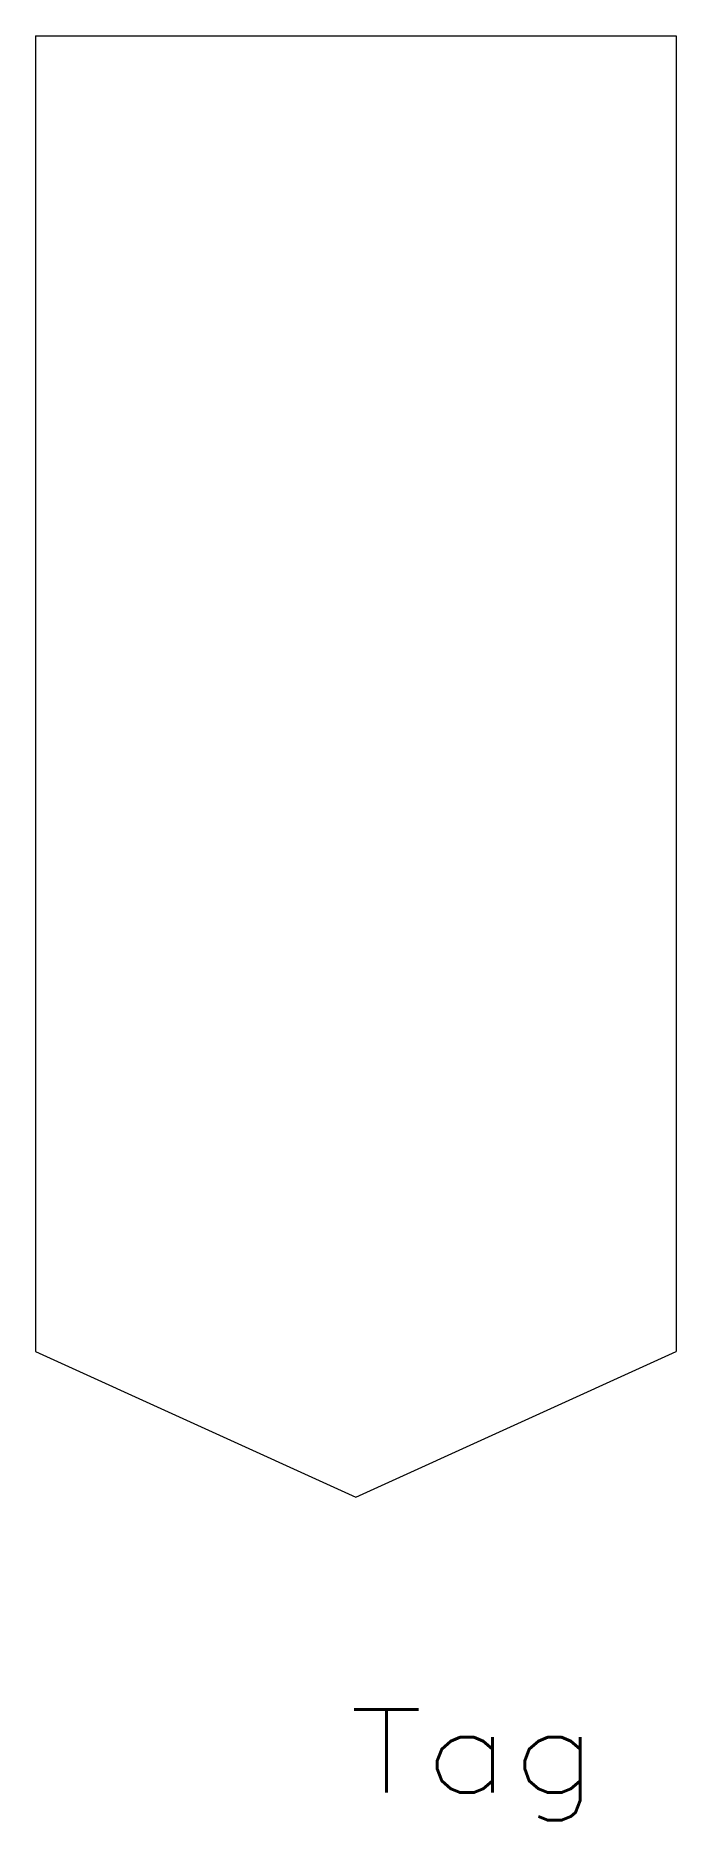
# Model space of a CAD drawing. Header units: inches. Extents: x -4.8 to 5, y -16.1 to 11.2.
import ezdxf
from ezdxf.enums import TextEntityAlignment as Align

# ---------------------------------------------------------------- set-up
doc = ezdxf.new("R2010")
doc.units = ezdxf.units.IN
doc.header["$MEASUREMENT"] = 0
doc.layers.get('0').update_dxf_attribs({"lineweight": 0})
doc.styles.add('STANDARD1', font='TXT.SHX')

msp = doc.modelspace()

# ---------------------------------------------------------------- linework, layer by layer
for p, q in [((-4.822, 11.154), (4.978, 11.154)), ((-4.822, 11.154), (-4.822, -8.967)), ((4.978, 11.154), (4.978, -8.967)), ((-4.822, -8.967), (0.078, -11.192)), ((0.078, -11.192), (4.978, -8.967))]:
    msp.add_line(p, q)

# ---------------------------------------------------------------- texts
at = {"color": 7, "linetype": 'Continuous', "style": 'STANDARD1', "width": 1.166667}
msp.add_text('Tag', height=1.27, dxfattribs=at).set_placement((-0.022, -15.71), (3.788, -15.71), align=Align.FIT)

doc.saveas('drawing.dxf')
